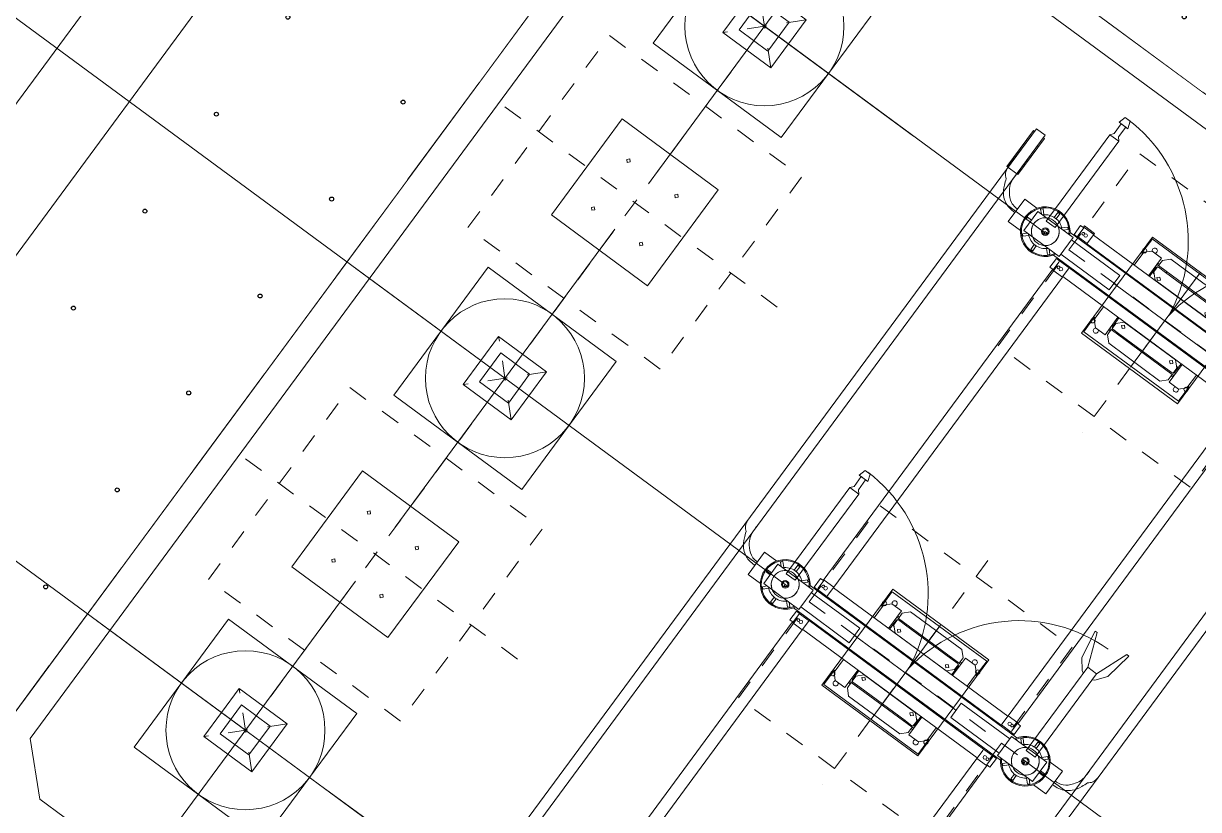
# Model space of a CAD drawing. Header units: metres. Extents: x 432095 to 435012, y 2470938 to 2473256.
# Drawn here: x 433765.88 to 433771.79, y 2471310.84 to 2471314.79 of the extents above; entities that cross this region are included whole.
import ezdxf

# ---------------------------------------------------------------- set-up
doc = ezdxf.new("R2010")
doc.units = ezdxf.units.M
doc.header["$MEASUREMENT"] = 0
doc.set_wipeout_variables(frame=1)
for name, pattern in [('MB D$0$DASHDOT', [1, 0.5, -0.25, 0, -0.25]), ('MB D$0$DASHED2', [0.375, 0.25, -0.125]), ('MB D$0$HIDDEN', [0.375, 0.25, -0.125])]:
    doc.linetypes.add(name, pattern=pattern)
doc.layers.add('cong trinh tram 110kv', color=7, linetype='Continuous', lineweight=5)
doc.layers.add('MB D$0$4-Net thay', color=4, linetype='Continuous')
doc.layers.add('MB D$0$muong cap', color=4, linetype='Continuous')

# ---------------------------------------------------------------- blocks, each defined once
blk = doc.blocks.new('*U39')
at = {"color": 8}
blk.add_wipeout([(350, -720), (350, 500), (-250, 500), (-250, -720)], dxfattribs=at).dxf.layer = 'MB D$0$4-Net thay'
at = {"layer": 'MB D$0$4-Net thay', "color": 8}
for centre in [(50, 250), (50, -470)]:
    blk.add_circle(centre, 10, dxfattribs=at)
blk = doc.blocks.new('*U40')
at = {"layer": 'MB D$0$muong cap', "color": 0, "linetype": 'ByBlock', "lineweight": -2, "transparency": 16777216}
blk.add_blockref('*U39', (21816, 0), dxfattribs=at)
blk = doc.blocks.new('MB D$0$Mong TB')
at = {"layer": 'cong trinh tram 110kv', "linetype": 'MB D$0$HIDDEN', "ltscale": 1.5}
for p, q in [((0, -700.1), (0, 699.9)), ((700, -0.1), (-700, -0.1))]:
    blk.add_line(p, q, dxfattribs=at)
at = {"layer": 'cong trinh tram 110kv', "linetype": 'MB D$0$HIDDEN'}
blk.add_lwpolyline([(-600, -600.1), (600, -600.1), (600, 599.9), (-600, 599.9)], close=True, dxfattribs=at)
at = {"layer": 'cong trinh tram 110kv'}
for points in [[(-300, -300.1), (300, -300.1), (300, 299.9), (-300, 299.9)], [(-150, 160.5), (-139.4, 149.9), (-150, 139.3), (-160.6, 149.9)], [(150, 160.5), (139.4, 149.9), (150, 139.3), (160.6, 149.9)], [(-150, -160.7), (-139.4, -150.1), (-150, -139.5), (-160.6, -150.1)], [(150, -160.7), (139.4, -150.1), (150, -139.5), (160.6, -150.1)]]:
    blk.add_lwpolyline(points, close=True, dxfattribs=at)
blk = doc.blocks.new('MB D$0$DCL2L')
at = {"layer": 'cong trinh tram 110kv', "linetype": 'ByBlock'}
for p, q in [((-70, 930), (-70, 853.6)), ((-70, 930), (70, 930)), ((70, 930), (70, 853.6)), ((2135, 930), (2135, 853.6)), ((2135, 930), (2275, 930)), ((2275, 930), (2275, 853.6)), ((-77.1, 835.6), (-85.6, 827.1)), ((-60, 818.5), (-77.1, 835.6)), ((-60, 840), (60, 840)), ((-60, 620), (-60, 840)), ((6, 865), (-6, 865)), ((-6, 865), (-6, 840)), ((6, 840), (6, 865)), ((60, 840), (60, 620)), ((77.1, 835.6), (60, 818.5)), ((85.6, 827.1), (77.1, 835.6)), ((2127.9, 835.6), (2119.4, 827.1)), ((2145, 818.5), (2127.9, 835.6)), ((2145, 840), (2265, 840)), ((2145, 620), (2145, 840)), ((2211, 865), (2199, 865)), ((2199, 865), (2199, 840)), ((2211, 840), (2211, 865)), ((2265, 840), (2265, 620)), ((2282.1, 835.6), (2265, 818.5)), ((2290.6, 827.1), (2282.1, 835.6)), ((-85.6, 827.1), (-64.2, 805.7)), ((64.2, 805.7), (85.6, 827.1)), ((585.6, 777.7), (602.4, 763.8)), ((2119.4, 827.1), (2140.8, 805.7)), ((2269.2, 805.7), (2290.6, 827.1)), ((2790.6, 777.7), (2807.4, 763.8)), ((-84.8, 756), (-115, 756)), ((-115, 756), (-115, 744)), ((-115, 744), (-84.8, 744)), ((-9, 750), (0, 750)), ((-9, 741), (-9, 750)), ((0, 741), (-9, 741)), ((0, 750), (0, 741)), ((115, 756), (84.8, 756)), ((84.8, 744), (115, 744)), ((115, 744), (115, 756)), ((585.6, 722.3), (602.4, 736.2)), ((2120.2, 756), (2090, 756)), ((2090, 756), (2090, 744)), ((2090, 744), (2120.2, 744)), ((2196, 750), (2205, 750)), ((2196, 741), (2196, 750)), ((2205, 741), (2196, 741)), ((2205, 750), (2205, 741)), ((2320, 756), (2289.8, 756)), ((2289.8, 744), (2320, 744)), ((2320, 744), (2320, 756)), ((2790.6, 722.3), (2807.4, 736.2)), ((-64.2, 694.3), (-85.6, 672.9)), ((-85.6, 672.9), (-77.1, 664.4)), ((-77.1, 664.4), (-60, 681.5)), ((60, 681.5), (77.1, 664.4)), ((85.6, 672.9), (64.2, 694.3)), ((77.1, 664.4), (85.6, 672.9)), ((2140.8, 694.3), (2119.4, 672.9)), ((2119.4, 672.9), (2127.9, 664.4)), ((2127.9, 664.4), (2145, 681.5)), ((2265, 681.5), (2282.1, 664.4)), ((2290.6, 672.9), (2269.2, 694.3)), ((2282.1, 664.4), (2290.6, 672.9)), ((-2065, 608), (-130, 608)), ((-133, 605), (-131, 605)), ((-133, 545), (-133, 605)), ((-83, 605), (-131, 605)), ((-130, 625), (-130, 605)), ((-130, 625), (-75, 625)), ((-76, 605), (-83, 605)), ((-76, 605), (-74, 605)), ((-76, 545), (-76, 605)), ((-75, 625), (-75, 605)), ((-75, 608), (-70, 608)), ((-70, 605), (-74, 605)), ((-70, 646.4), (-70, -646.4)), ((60, 620), (-60, 620)), ((-45, 620), (-45, 317)), ((45, 620), (45, 317)), ((70, 646.4), (70, -646.4)), ((70, 608), (75, 608)), ((70, 605), (74, 605)), ((76, 605), (74, 605)), ((130, 625), (75, 625)), ((75, 605), (75, 625)), ((76, 605), (76, 545)), ((76, 605), (83, 605)), ((83, 605), (131, 605)), ((130, 605), (130, 625)), ((130, 608), (2075, 608)), ((133, 605), (131, 605)), ((133, 605), (133, 545)), ((2072, 605), (2074, 605)), ((2072, 545), (2072, 605)), ((2122, 605), (2074, 605)), ((2075, 625), (2075, 605)), ((2075, 625), (2130, 625)), ((2129, 605), (2122, 605)), ((2129, 605), (2131, 605)), ((2129, 545), (2129, 605)), ((2130, 625), (2130, 605)), ((2130, 608), (2135, 608)), ((2135, 605), (2131, 605)), ((2135, 646.4), (2135, -646.4)), ((2265, 620), (2145, 620)), ((2160, 620), (2160, 317)), ((2250, 620), (2250, 317)), ((2275, 646.4), (2275, -646.4)), ((2275, 608), (2280, 608)), ((2275, 605), (2279, 605)), ((2281, 605), (2279, 605)), ((2335, 625), (2280, 625)), ((2280, 605), (2280, 625)), ((2281, 605), (2281, 545)), ((2281, 605), (2288, 605)), ((2288, 605), (2336, 605)), ((2335, 605), (2335, 625)), ((2335, 608), (2345, 608)), ((2338, 605), (2336, 605)), ((2338, 605), (2338, 545)), ((2345, 545), (2345, 608)), ((-2062, 545), (-133, 545)), ((-133, 545), (-131, 545)), ((-83, 545), (-131, 545)), ((-130, 545), (-130, -545)), ((-76, 545), (-83, 545)), ((-76, 545), (-74, 545)), ((-75, 545), (-75, -545)), ((-70, 545), (-74, 545)), ((70, 545), (74, 545)), ((76, 545), (74, 545)), ((75, -545), (75, 545)), ((76, 545), (83, 545)), ((83, 545), (131, 545)), ((130, -545), (130, 545)), ((133, 545), (131, 545)), ((133, 545), (2072, 545)), ((2072, 545), (2074, 545)), ((2122, 545), (2074, 545)), ((2075, 545), (2075, -545)), ((2129, 545), (2122, 545)), ((2129, 545), (2131, 545)), ((2130, 545), (2130, -545)), ((2135, 545), (2131, 545)), ((2275, 545), (2279, 545)), ((2281, 545), (2279, 545)), ((2280, -545), (2280, 545)), ((2281, 545), (2288, 545)), ((2288, 545), (2336, 545)), ((2335, -545), (2335, 545)), ((2338, 545), (2336, 545)), ((2338, 545), (2345, 545)), ((45, 317), (-45, 317)), ((0, -317), (0, 317)), ((2250, 317), (2160, 317)), ((2200, -317), (2200, 317)), ((-290, 295), (-285, 295)), ((-290, -295), (-290, 295)), ((-219, 295), (-285, 295)), ((-210, 290), (-240, 260)), ((-240, 260), (-240, 200)), ((-208.8, 295), (-219, 295)), ((-130, 290), (-210, 290)), ((-208.8, 295), (-200, 295)), ((-208, 290), (-208, 291)), ((-200, 295), (-200, 290)), ((-70, 290), (-75, 290)), ((75, 290), (70, 290)), ((210, 290), (130, 290)), ((200, 295), (208.8, 295)), ((200, 290), (200, 295)), ((208, 291), (208, 290)), ((208.8, 295), (219, 295)), ((240, 260), (210, 290)), ((219, 295), (285, 295)), ((240, 260), (240, 200)), ((290, 295), (285, 295)), ((290, 295), (290, -295)), ((1915, 295), (1920, 295)), ((1915, -295), (1915, 295)), ((1986, 295), (1920, 295)), ((1995, 290), (1965, 260)), ((1965, 260), (1965, 200)), ((1996.2, 295), (1986, 295)), ((2075, 290), (1995, 290)), ((1996.2, 295), (2005, 295)), ((1997, 290), (1997, 291)), ((2005, 295), (2005, 290)), ((2135, 290), (2130, 290)), ((2280, 290), (2275, 290)), ((2415, 290), (2335, 290)), ((2405, 295), (2413.8, 295)), ((2405, 290), (2405, 295)), ((2413, 291), (2413, 290)), ((2413.8, 295), (2424, 295)), ((2445, 260), (2415, 290)), ((2424, 295), (2490, 295)), ((2445, 260), (2445, 200)), ((2495, 295), (2490, 295)), ((2495, 295), (2495, -295)), ((-233, 190), (-263, 160)), ((-130, 200), (-240, 200)), ((-200, 190), (-233, 190)), ((-208, 190), (-208, 200)), ((-200, 190), (-200, 200)), ((-200, -190), (-200, 190)), ((-194, 185), (-194, 141.5)), ((-192.5, 190), (-161, 190)), ((-189.7, 192.7), (-189.7, 190)), ((-141.5, 194), (-185, 194)), ((-131, 160), (-161, 190)), ((-130, 194), (-141.5, 194)), ((-137, 200), (-137, 198.5)), ((-70, 200), (-75, 200)), ((-70, 194), (-75, 194)), ((75, 200), (70, 200)), ((75, 194), (70, 194)), ((240, 200), (130, 200)), ((141.5, 194), (130, 194)), ((161, 190), (131, 160)), ((137, 198.5), (137, 200)), ((185, 194), (141.5, 194)), ((154.3, 194), (154.3, 183.3)), ((192.5, 190), (161, 190)), ((182.6, 193), (182.6, 194)), ((194, 141.5), (194, 185)), ((200, 200), (200, 190)), ((200, 190), (200, -190)), ((200, 190), (233, 190)), ((208, 200), (208, 190)), ((263, 160), (233, 190)), ((1972, 190), (1942, 160)), ((2075, 200), (1965, 200)), ((2005, 190), (1972, 190)), ((1997, 190), (1997, 200)), ((2005, 190), (2005, 200)), ((2005, -190), (2005, 190)), ((2011, 185), (2011, 141.5)), ((2012.5, 190), (2044, 190)), ((2015.3, 192.7), (2015.3, 190)), ((2063.5, 194), (2020, 194)), ((2074, 160), (2044, 190)), ((2075, 194), (2063.5, 194)), ((2068, 200), (2068, 198.5)), ((2135, 200), (2130, 200)), ((2135, 194), (2130, 194)), ((2280, 200), (2275, 200)), ((2280, 194), (2275, 194)), ((2445, 200), (2335, 200)), ((2346.5, 194), (2335, 194)), ((2366, 190), (2336, 160)), ((2342, 198.5), (2342, 200)), ((2390, 194), (2346.5, 194)), ((2359.3, 194), (2359.3, 183.3)), ((2397.5, 190), (2366, 190)), ((2387.6, 193), (2387.6, 194)), ((2399, 141.5), (2399, 185)), ((2405, 200), (2405, 190)), ((2405, 190), (2405, -190)), ((2405, 190), (2438, 190)), ((2413, 200), (2413, 190)), ((2468, 160), (2438, 190)), ((-263, -160), (-263, 160)), ((-198.5, 137), (-200, 137)), ((-194, 141.5), (-194, -141.5)), ((-131, 160), (-131, -160)), ((-130, 154), (-131, 154)), ((-70, 154), (-75, 154)), ((75, 154), (70, 154)), ((131, 154), (130, 154)), ((131, -160), (131, 160)), ((194, -141.5), (194, 141.5)), ((200, 137), (198.5, 137)), ((263, 160), (263, -160)), ((1942, -160), (1942, 160)), ((2006.5, 137), (2005, 137)), ((2011, 141.5), (2011, -141.5)), ((2074, 160), (2074, -160)), ((2075, 154), (2074, 154)), ((2135, 154), (2130, 154)), ((2280, 154), (2275, 154)), ((2336, 154), (2335, 154)), ((2336, -160), (2336, 160)), ((2399, -141.5), (2399, 141.5)), ((2405, 137), (2403.5, 137)), ((2468, 160), (2468, -160)), ((290, 0), (-290, 0)), ((2490, 0), (1910, 0)), ((-263, -160), (-233, -190)), ((-200, -137), (-198.5, -137)), ((-194, -141.5), (-194, -185)), ((-161, -190), (-131, -160)), ((-131, -154), (-130, -154)), ((-75, -154), (-70, -154)), ((70, -154), (75, -154)), ((130, -154), (131, -154)), ((131, -160), (161, -190)), ((194, -185), (194, -141.5)), ((198.5, -137), (200, -137)), ((233, -190), (263, -160)), ((1942, -160), (1972, -190)), ((2005, -137), (2006.5, -137)), ((2011, -141.5), (2011, -185)), ((2044, -190), (2074, -160)), ((2074, -154), (2075, -154)), ((2130, -154), (2135, -154)), ((2275, -154), (2280, -154)), ((-240, -260), (-240, -200)), ((-240, -200), (-130, -200)), ((-200, -190), (-233, -190)), ((-208, -200), (-208, -190)), ((-200, -200), (-200, -190)), ((-192.5, -190), (-161, -190)), ((-185, -194), (-141.5, -194)), ((-182.6, -193), (-182.6, -194)), ((-154.3, -194), (-154.3, -183.3)), ((-141.5, -194), (-130, -194)), ((-137, -198.5), (-137, -200)), ((-75, -194), (-70, -194)), ((-75, -200), (-70, -200)), ((70, -194), (75, -194)), ((70, -200), (75, -200)), ((130, -194), (141.5, -194)), ((130, -200), (240, -200)), ((137, -200), (137, -198.5)), ((141.5, -194), (185, -194)), ((192.5, -190), (161, -190)), ((189.7, -192.7), (189.7, -190)), ((200, -190), (200, -200)), ((200, -190), (233, -190)), ((208, -190), (208, -200)), ((240, -260), (240, -200)), ((1965, -260), (1965, -200)), ((1965, -200), (2075, -200)), ((2005, -190), (1972, -190)), ((1997, -200), (1997, -190)), ((2005, -200), (2005, -190)), ((2012.5, -190), (2044, -190)), ((2020, -194), (2063.5, -194)), ((2022.4, -193), (2022.4, -194)), ((2050.7, -194), (2050.7, -183.3)), ((2063.5, -194), (2075, -194)), ((2068, -198.5), (2068, -200)), ((2130, -194), (2135, -194)), ((2130, -200), (2135, -200)), ((-290, -295), (-285, -295)), ((-219, -295), (-285, -295)), ((-240, -260), (-210, -290)), ((-208.8, -295), (-219, -295)), ((-210, -290), (-130, -290)), ((-200, -295), (-208.8, -295)), ((-208, -291), (-208, -290)), ((-200, -290), (-200, -295)), ((-75, -290), (-70, -290)), ((70, -290), (75, -290)), ((130, -290), (210, -290)), ((200, -295), (200, -290)), ((208.8, -295), (200, -295)), ((208, -290), (208, -291)), ((208.8, -295), (219, -295)), ((210, -290), (240, -260)), ((219, -295), (285, -295)), ((290, -295), (285, -295)), ((1915, -295), (1920, -295)), ((1986, -295), (1920, -295)), ((1965, -260), (1995, -290)), ((1996.2, -295), (1986, -295)), ((1995, -290), (2075, -290)), ((2005, -295), (1996.2, -295)), ((1997, -291), (1997, -290)), ((2005, -290), (2005, -295)), ((-45, -317), (45, -317)), ((-45, -620), (-45, -317)), ((45, -620), (45, -317)), ((-133, -545), (-2062, -545)), ((-133, -545), (-131, -545)), ((-133, -605), (-133, -545)), ((-83, -545), (-131, -545)), ((-76, -545), (-83, -545)), ((-76, -545), (-74, -545)), ((-76, -605), (-76, -545)), ((-70, -545), (-74, -545)), ((70, -545), (74, -545)), ((76, -545), (74, -545)), ((76, -545), (76, -605)), ((76, -545), (83, -545)), ((83, -545), (131, -545)), ((133, -545), (131, -545)), ((133, -545), (133, -605)), ((2072, -545), (133, -545)), ((-130, -608), (-2065, -608)), ((-133, -605), (-131, -605)), ((-83, -605), (-131, -605)), ((-130, -605), (-130, -625)), ((-130, -625), (-75, -625)), ((-76, -605), (-83, -605)), ((-76, -605), (-74, -605)), ((-75, -605), (-75, -625)), ((-70, -608), (-75, -608)), ((-70, -605), (-74, -605)), ((-60, -620), (60, -620)), ((-60, -840), (-60, -620)), ((60, -620), (60, -840)), ((70, -605), (74, -605)), ((75, -608), (70, -608)), ((76, -605), (74, -605)), ((75, -625), (75, -605)), ((130, -625), (75, -625)), ((76, -605), (83, -605)), ((83, -605), (131, -605)), ((130, -625), (130, -605)), ((2075, -608), (130, -608)), ((133, -605), (131, -605)), ((-77.1, -664.4), (-85.6, -672.9)), ((-85.6, -672.9), (-64.2, -694.3)), ((-60, -681.5), (-77.1, -664.4)), ((77.1, -664.4), (60, -681.5)), ((64.2, -694.3), (85.6, -672.9)), ((85.6, -672.9), (77.1, -664.4)), ((567.2, -722.3), (735.1, -656.6)), ((-84.8, -744), (-115, -744)), ((-115, -744), (-115, -756)), ((-115, -756), (-84.8, -756)), ((-9, -741), (0, -741)), ((-9, -750), (-9, -741)), ((0, -750), (-9, -750)), ((0, -741), (0, -750)), ((115, -744), (84.8, -744)), ((84.8, -756), (115, -756)), ((115, -756), (115, -744)), ((-64.2, -805.7), (-85.6, -827.1)), ((-85.6, -827.1), (-77.1, -835.6)), ((-77.1, -835.6), (-60, -818.5)), ((60, -818.5), (77.1, -835.6)), ((85.6, -827.1), (64.2, -805.7)), ((77.1, -835.6), (85.6, -827.1)), ((567.2, -777.7), (735.1, -843.4)), ((-70, -853.6), (-70, -930)), ((60, -840), (-60, -840)), ((-6, -840), (-6, -865)), ((-6, -865), (6, -865)), ((6, -865), (6, -840)), ((70, -853.6), (70, -930)), ((-70, -930), (70, -930))]:
    blk.add_line(p, q, dxfattribs=at)
for points in [[(2595.4, 1093.2), (2595.4, 1038.2), (-2045.9, 1038.2), (-2045.9, 1093.2)], [(2595.4, 1093.2), (2595.4, 1038.2), (2354.1, 1038.2), (2354.1, 1093.2)], [(585.6, 777.7), (585.6, 722.3), (46.1, 722.3), (46.1, 777.7)], [(700.4, 766.9), (700.4, 735.4), (663.5, 722.3), (663.5, 777.7)], [(2790.6, 777.7), (2790.6, 722.3), (2251.1, 722.3), (2251.1, 777.7)], [(2905.4, 766.9), (2905.4, 735.4), (2868.5, 722.3), (2868.5, 777.7)], [(46.1, -722.3), (46.1, -777.7), (567.2, -777.7), (567.2, -722.3)], [(2595.4, -1093.2), (2595.4, -1038.2), (-2045.9, -1038.2), (-2045.9, -1093.2)]]:
    blk.add_lwpolyline(points, close=True, dxfattribs=at)
for points in [[(2354.1, 1093.2), (2354.1, 1099.8), (2579.7, 1099.8), (2579.7, 1093.2)], [(2354.1, 1093.2), (2354.1, 1099.8), (2579.7, 1099.8), (2579.7, 1093.2)], [(2579.7, 1038.2), (2579.7, 1031.5), (2354.1, 1031.5), (2354.1, 1038.2)], [(2579.7, 1038.2), (2579.7, 1031.5), (2354.1, 1031.5), (2354.1, 1038.2)], [(602.4, 763.8), (663.5, 763.8), (663.5, 736.2), (602.4, 736.2)], [(2807.4, 763.8), (2868.5, 763.8), (2868.5, 736.2), (2807.4, 736.2)], [(735.1, -656.6), (735.1, -644.5), (589.2, -669.4), (536, -710.4), (530.3, -722.3)], [(735.1, -843.4), (735.1, -855.5), (589.2, -830.6), (536, -789.6), (530.3, -777.7)]]:
    blk.add_lwpolyline(points, dxfattribs=at)
for centre, radius in [((0, 750), 19), ((2205, 750), 19), ((0, 750), 14), ((2205, 750), 14), ((-105, 575), 9), ((105, 575), 9), ((2100, 575), 9), ((2310, 575), 9), ((-105, -575), 9), ((105, -575), 9), ((0, -750), 19), ((0, -750), 14)]:
    blk.add_circle(centre, radius, dxfattribs=at)
for centre, radius, start, end in [((0, 750), 125, 298.6854, 241.3146), ((0, 750), 120, 300, 240), ((2205, 750), 125, 298.6854, 241.3146), ((2205, 750), 120, 300, 240), ((0, 750), 85, 134.90087, 225.09913), ((0, 750), 70.1, 148.85988, 211.14012), ((0, 750), 85, 314.90087, 45.09913), ((0, 750), 70.1, 328.85988, 31.14012), ((2205, 750), 85, 134.90087, 225.09913), ((2205, 750), 70.1, 148.85988, 211.14012), ((2205, 750), 85, 314.90087, 45.09913), ((2205, 750), 70.1, 328.85988, 31.14012), ((-65.4, 760.6), 766.4, 277.08925, 359.25049), ((2139.6, 760.6), 766.4, 277.08925, 359.25049), ((-105, 590), 7, 246.78725, 293.21275), ((105, 590), 7, 246.78725, 293.21275), ((2100, 590), 7, 246.78725, 293.21275), ((2310, 590), 7, 246.78725, 293.21275), ((-250, 250), 13, 39.71514, 320.28486), ((-219, 291), 11, 0, 21.32369), ((219, 291), 11, 158.67631, 180), ((250, 250), 13, 219.71514, 140.28486), ((1955, 250), 13, 39.71514, 320.28486), ((1986, 291), 11, 0, 21.32369), ((2424, 291), 11, 158.67631, 180), ((2455, 250), 13, 219.71514, 140.28486), ((-185, 185), 9, 90, 180), ((-141.5, 198.5), 4.5, 270, 0), ((141.5, 198.5), 4.5, 180, 270), ((185, 185), 9, 0, 90), ((2020, 185), 9, 90, 180), ((2063.5, 198.5), 4.5, 270, 0), ((2346.5, 198.5), 4.5, 180, 270), ((2390, 185), 9, 0, 90), ((-198.5, 141.5), 4.5, 270, 0), ((198.5, 141.5), 4.5, 180, 270), ((2006.5, 141.5), 4.5, 270, 0), ((2403.5, 141.5), 4.5, 180, 270), ((-65.5, -760.6), 766.5, 0.731, 82.90839), ((2139.5, -760.6), 766.5, 0.731, 82.90839), ((-198.5, -141.5), 4.5, 0, 90), ((198.5, -141.5), 4.5, 90, 180), ((2006.5, -141.5), 4.5, 0, 90), ((-185, -185), 9, 180, 270), ((-141.5, -198.5), 4.5, 0, 90), ((141.5, -198.5), 4.5, 90, 180), ((185, -185), 9, 270, 0), ((2020, -185), 9, 180, 270), ((2063.5, -198.5), 4.5, 0, 90), ((-250, -250), 13, 39.71514, 320.28486), ((-219, -291), 11, 338.67631, 0), ((219, -291), 11, 180, 201.32369), ((250, -250), 13, 219.71514, 140.28486), ((1955, -250), 13, 39.71514, 320.28486), ((1986, -291), 11, 338.67631, 0), ((-105, -590), 7, 66.78725, 113.21275), ((105, -590), 7, 66.78725, 113.21275), ((0, -750), 125, 118.6854, 61.3146), ((0, -750), 120, 120, 60), ((0, -750), 85, 134.90087, 225.09913), ((0, -750), 85, 314.90087, 45.09913), ((0, -750), 70.1, 148.85988, 211.14012), ((0, -750), 70.1, 328.85988, 31.14012)]:
    blk.add_arc(centre, radius, start, end, dxfattribs=at)
for centre, major_axis, start_param, end_param in [((161.4, 184), (0, -6), 3.237864, 4.27628), ((180.5, 193), (0, -3), 0, 1.570796), ((2366.4, 184), (0, 6), 0.096272, 1.134688), ((2385.5, 193), (0, 3), 3.141593, 4.712389), ((-180.5, -193), (0, -3), 3.141593, 4.712389), ((-161.4, -184), (0, -6), 0.096272, 1.134688), ((2024.5, -193), (0, 3), 0, 1.570796), ((2043.6, -184), (0, 6), 3.237864, 4.27628)]:
    blk.add_ellipse(centre, major_axis=major_axis, ratio=0.707107, start_param=start_param, end_param=end_param, dxfattribs=at)
for points, knots in [([(98.1, 1066.2), (87.4, 1062.4), (60.5, 1052.7), (15, 1027.5), (-12.8, 978), (-13, 942.8), (-13, 930.1)], [0, 0, 0, 0, 34.058943, 85.88925, 153.134698, 191.010686, 191.010686, 191.010686, 191.010686]), ([(149.1, 1093.2), (137.9, 1091.8), (117.3, 1089.3), (104.1, 1073.5), (98.1, 1066.2)], [0, 0, 0, 0, 32.303094, 59.640389, 59.640389, 59.640389, 59.640389]), ([(2303.1, 1066.2), (2292.4, 1062.4), (2265.5, 1052.7), (2220, 1027.5), (2192.2, 978), (2192, 942.8), (2192, 930.1)], [0, 0, 0, 0, 34.058943, 85.88925, 153.134698, 191.010686, 191.010686, 191.010686, 191.010686]), ([(2354.1, 1093.2), (2342.9, 1091.8), (2322.3, 1089.3), (2309.1, 1073.5), (2303.1, 1066.2)], [0, 0, 0, 0, 32.303094, 59.640389, 59.640389, 59.640389, 59.640389]), ([(149.1, 1038.2), (127.3, 1038.5), (92.1, 1039.1), (47.5, 1011.4), (17.2, 982.4), (9.4, 950.2), (8.6, 935.3), (8.3, 930)], [0, 0, 0, 0, 63.404862, 102.845867, 154.560455, 183.775775, 199.614883, 199.614883, 199.614883, 199.614883]), ([(2354.1, 1038.2), (2332.3, 1038.5), (2297.1, 1039.1), (2252.5, 1011.4), (2222.2, 982.4), (2214.4, 950.2), (2213.6, 935.3), (2213.3, 930)], [0, 0, 0, 0, 63.404862, 102.845867, 154.560455, 183.775775, 199.614883, 199.614883, 199.614883, 199.614883]), ([(98.1, -1066.2), (87.4, -1062.4), (60.5, -1052.7), (15, -1027.5), (-12.8, -978), (-13, -942.8), (-13, -930.1)], [0, 0, 0, 0, 34.058943, 85.88925, 153.134698, 191.010686, 191.010686, 191.010686, 191.010686]), ([(149.1, -1038.2), (127.3, -1038.5), (92.1, -1039.1), (47.5, -1011.4), (17.2, -982.4), (9.4, -950.2), (8.6, -935.3), (8.3, -930)], [0, 0, 0, 0, 63.404862, 102.845867, 154.560455, 183.775775, 199.614883, 199.614883, 199.614883, 199.614883]), ([(149.1, -1093.2), (137.9, -1091.8), (117.3, -1089.3), (104.1, -1073.5), (98.1, -1066.2)], [0, 0, 0, 0, 32.303094, 59.640389, 59.640389, 59.640389, 59.640389])]:
    blk.add_open_spline(points, degree=3, knots=knots, dxfattribs=at)
blk = doc.blocks.new('*U29')
at = {"color": 8}
blk.add_wipeout([(350, -720), (350, 500), (-250, 500), (-250, -720)], dxfattribs=at).dxf.layer = 'MB D$0$4-Net thay'
at = {"layer": 'MB D$0$4-Net thay', "color": 8}
for centre in [(50, 250), (50, -470)]:
    blk.add_circle(centre, 10, dxfattribs=at)
blk = doc.blocks.new('đasa')
at = {"layer": 'MB D$0$muong cap', "color": 0, "linetype": 'ByBlock', "lineweight": -2, "transparency": 16777216}
blk.add_blockref('*U29', (42682.2, 47749.9), dxfattribs=at)
blk.add_blockref('*U29', (43288.2, 47749.9), dxfattribs=at)
blk.add_blockref('*U29', (43894.2, 47749.9), dxfattribs=at)
blk.add_blockref('*U29', (44500.2, 47749.9), dxfattribs=at)
blk.add_blockref('*U29', (45106.2, 47749.9), dxfattribs=at)
blk.add_blockref('*U29', (45712.2, 47749.9), dxfattribs=at)
blk.add_blockref('*U29', (46318.2, 47749.9), dxfattribs=at)
blk.add_blockref('*U29', (46924.2, 47749.9), dxfattribs=at)
blk = doc.blocks.new('MB D$0$mongtb')
at = {"layer": 'cong trinh tram 110kv', "linetype": 'MB D$0$DASHDOT', "lineweight": 18}
for points in [[(-197864.5, 25890.8), (-197864.5, 24113)], [(-198748.1, 25001.9), (-196980.9, 25001.9)]]:
    blk.add_lwpolyline(points, dxfattribs=at)
at = {"layer": 'cong trinh tram 110kv', "linetype": 'MB D$0$HIDDEN'}
blk.add_lwpolyline([(-198464.5, 24401.9), (-197264.5, 24401.9), (-197264.5, 25601.9), (-198464.5, 25601.9)], close=True, dxfattribs=at)
at = {"layer": 'cong trinh tram 110kv'}
for points in [[(-198164.5, 24701.9), (-197564.5, 24701.9), (-197564.5, 25301.9), (-198164.5, 25301.9)], [(-198014.5, 25162.5), (-198003.9, 25151.9), (-198014.5, 25141.3), (-198025.1, 25151.9)], [(-197714.5, 25162.5), (-197725.1, 25151.9), (-197714.5, 25141.3), (-197703.9, 25151.9)], [(-198014.5, 24841.3), (-198003.9, 24851.9), (-198014.5, 24862.5), (-198025.1, 24851.9)], [(-197714.5, 24841.3), (-197725.1, 24851.9), (-197714.5, 24862.5), (-197703.9, 24851.9)]]:
    blk.add_lwpolyline(points, close=True, dxfattribs=at)
blk = doc.blocks.new('MB D$0$PI110')
at = {"layer": 'cong trinh tram 110kv', "ltscale": 0.01}
for p, q in [((-2200, 930.9), (-2200, -930.9)), ((0, 930.9), (0, -930.9)), ((2200, 930.9), (2200, -930.9)), ((-3131.7, 0), (-1270, 0)), ((-931.7, 0), (930, 0)), ((1268.3, 0), (3130, 0))]:
    blk.add_line(p, q, dxfattribs=at)
at = {"layer": 'cong trinh tram 110kv', "linetype": 'MB D$0$DASHED2', "ltscale": 100}
for p, q in [((-2050, 150), (-2350, -150)), ((-2350, 150), (-2050, -150)), ((150, 150), (-150, -150)), ((-150, 150), (150, -150)), ((2350, 150), (2050, -150)), ((2050, 150), (2350, -150))]:
    blk.add_line(p, q, dxfattribs=at)
at = {"layer": 'cong trinh tram 110kv'}
for points in [[(-2600, 400), (-2600, -400), (-1800, -400), (-1800, 400)], [(-400, 400), (-400, -400), (400, -400), (400, 400)], [(1800, 400), (1800, -400), (2600, -400), (2600, 400)], [(-2350, 150), (-2350, -150), (-2050, -150), (-2050, 150)], [(-150, 150), (-150, -150), (150, -150), (150, 150)], [(2050, 150), (2050, -150), (2350, -150), (2350, 150)]]:
    blk.add_lwpolyline(points, close=True, dxfattribs=at)
at = {"layer": 'cong trinh tram 110kv', "ltscale": 0.3}
for points in [[(-2290, 87.9), (-2110, 87.9), (-2110, -92.1), (-2290, -92.1)], [(-90, 87.9), (90, 87.9), (90, -92.1), (-90, -92.1)], [(2110, 87.9), (2290, 87.9), (2290, -92.1), (2110, -92.1)]]:
    blk.add_lwpolyline(points, close=True, dxfattribs=at)
at = {"layer": 'cong trinh tram 110kv'}
for centre in [(-2200, 0), (0, 0), (2200, 0)]:
    blk.add_circle(centre, 400, dxfattribs=at)

msp = doc.modelspace()

# ---------------------------------------------------------------- linework, layer by layer
at = {"layer": 'cong trinh tram 110kv'}
for points in [[(433768.2085, 2471316.8342), (433764.5643, 2471311.8885)], [(433767.3587, 2471316.4404), (433767.3587, 2471316.4404), (433764.7467, 2471312.9005), (433764.7467, 2471312.9005), (433764.7467, 2471312.9005)], [(433768.3056, 2471313.0109), (433769.7154, 2471311.9725), (433769.7154, 2471311.9725)], [(433767.4037, 2471310.9426), (433768.413, 2471310.2052), (433768.413, 2471310.2052)]]:
    msp.add_lwpolyline(points, dxfattribs=at)

# ---------------------------------------------------------------- block references
at = {"layer": 'cong trinh tram 110kv', "xscale": 0.001000000032834317, "yscale": 0.001000000032834317, "zscale": 0.001, "rotation": 143.6153590623919}
msp.add_blockref('*U40', (433789.4733, 2471302.0581), dxfattribs=at)

# ---------------------------------------------------------------- next in the draw order: linework, layer by layer
at = {"layer": 'cong trinh tram 110kv'}
for p, q in [((433769.6747, 2471316.0256), (433790.183, 2471300.914)), ((433769.6383, 2471315.8785), (433790.0533, 2471300.8357))]:
    msp.add_line(p, q, dxfattribs=at)
for points in [[(433769.6113, 2471314.7815), (433771.02, 2471313.7435), (433771.02, 2471313.7435)], [(433770.9227, 2471311.0824), (433770.9227, 2471311.0824), (433772.331, 2471310.0437), (433773.9421, 2471308.8565), (433775.3497, 2471307.8188), (433775.3497, 2471307.8188)]]:
    msp.add_lwpolyline(points, dxfattribs=at)

# ---------------------------------------------------------------- next in the draw order: block references
at = {"layer": 'cong trinh tram 110kv', "yscale": 0.00100000003283925, "zscale": 0.001}
for name, p, xscale, rotation in [('MB D$0$DCL2L', (433770.3189, 2471311.5273), 0.001000000045165598, 53.61536372564975), ('MB D$0$Mong TB', (433771.6251, 2471313.3001), -0.001000000032834317, 143.6153590623919), ('MB D$0$Mong TB', (433770.3194, 2471311.5294), -0.001000000032834317, 143.6153590623919)]:
    msp.add_blockref(name, p, dxfattribs=dict(at, xscale=xscale, rotation=rotation))

# ---------------------------------------------------------------- next in the draw order: block references
at = {"layer": 'cong trinh tram 110kv', "xscale": 0.001000000045165598, "yscale": 0.00100000003283925, "zscale": 0.001, "rotation": 53.61536372564975}
msp.add_blockref('đasa', (433778.3507, 2471249.0238), dxfattribs=at)

# ---------------------------------------------------------------- next in the draw order: linework, layer by layer
at = {"layer": 'cong trinh tram 110kv'}
for p, q in [((433769.2558, 2471315.9621), (433765.7715, 2471311.234)), ((433765.9186, 2471311.1976), (433769.3335, 2471315.8323)), ((433765.9665, 2471310.8915), (433765.9186, 2471311.1976)), ((433786.4746, 2471295.7801), (433765.9665, 2471310.8915))]:
    msp.add_line(p, q, dxfattribs=at)
for points in [[(433760.354, 2471321.6027), (433769.6113, 2471314.7815)], [(433759.0485, 2471319.8309), (433768.3056, 2471313.0109)], [(433757.7431, 2471318.0611), (433767.0012, 2471311.2392)]]:
    msp.add_lwpolyline(points, dxfattribs=at)

# ---------------------------------------------------------------- next in the draw order: block references
at = {"layer": 'cong trinh tram 110kv', "yscale": 0.00100000003283925, "zscale": 0.001, "rotation": 233.6153637256497}
for name, p, xscale in [('MB D$0$PI110', (433768.3058, 2471313.0097), 0.001000000045165598), ('MB D$0$mongtb', (433866.2045, 2471488.0175), -0.001000000045165598), ('MB D$0$mongtb', (433864.8995, 2471486.2464), -0.001000000045165598)]:
    msp.add_blockref(name, p, dxfattribs=dict(at, xscale=xscale))

doc.saveas('drawing.dxf')
